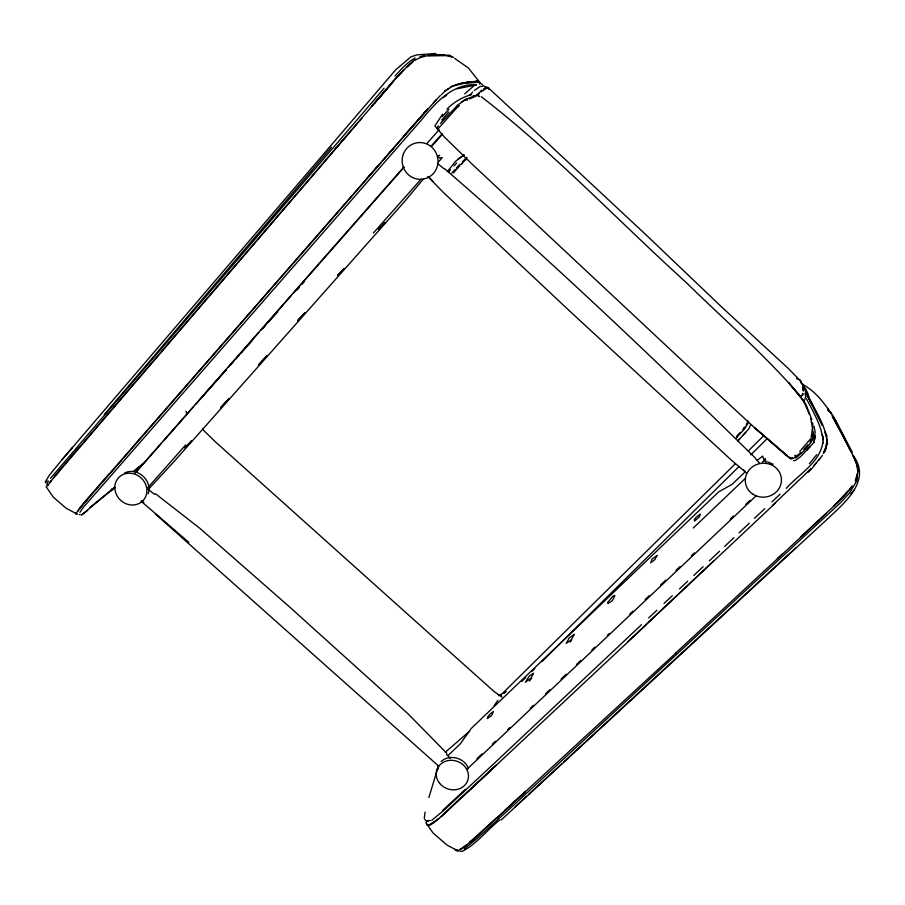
<?xml version="1.0" encoding="UTF-8"?>
<svg xmlns="http://www.w3.org/2000/svg" width="905" height="905" viewBox="0 0 905 905"><rect width="100%" height="100%" fill="white"/><g stroke="black" fill="none" stroke-linecap="round" stroke-linejoin="round"><path stroke-width="1.36" d="M804.602 400.281L805.71 396.741L805.722 391.865L802.995 385.507L799.816 380.202L787.961 368.143L722.473 307.757L646.826 235.605L501.585 100.059L488.315 87.887L483.1 85.715M477.014 95.602L469.627 98.973M857.08 477.829L857.012 480.385L849.648 492.908L840.677 502.547L511.302 807.339L476.403 839.037L464.163 848.981M811.072 437.737L812.554 428.506L810.767 418.619M479.435 83.769L479.469 82.955M825.53 448.665L827.283 439.016M822.826 442.477C819.987 462.613 798.764 474.209 786.287 488.361M823.086 439.773L823.358 437.07L822.079 434.604M827.26 444.853L827.498 442.692M857.533 474.254L858.155 468.722L855.168 460.543M812.95 435.135L812.667 437.33L813.516 431.73M424.264 818.29L425.067 812.09M479.865 83.826L479.899 82.287L476.777 81.031L459.276 83.916M148.149 493.813C152.809 480.589 137.322 466.709 124.72 472.953M438.088 769.103L438.597 766.512M457.704 106.847L438.427 128.408M747.971 420.904L746.206 425.011M856.764 476.415L857.374 474.197M856.469 477.523L857.521 473.734L855.327 480.498M428.891 797.531L438.552 765.607M802.599 395.485L803.086 393.879M750.664 424.581L748.91 428.778L737.801 440.961M76.597 512.547L75.884 514.153L77.253 513.542M748.412 422.601L744.555 428.936L736.285 437.85M826.22 448.167L824.365 452.376M857.216 477.173L855.406 481.324M824.331 452.104L825.688 448.722M826.695 444.943L823.29 453.36L824.297 451.561M46.653 485.057L48.372 481.019M802.848 393.449L800.642 397.51M436.957 127.944L437.104 128.646M501.234 819.941L829.297 517.275C846.22 501.302 871.673 479.74 852.861 455.034M823.663 452.647L824.851 450.294M77.921 510.612L77.31 511.676L88.905 497.648M45.25 481.992L49.142 475.498L62.219 459.48L395.576 69.945L410.78 56.913L416.934 54.877L435.848 53.497M75.816 513.259L76.235 512.558M114.833 487.637L110.602 490.963L111.801 489.039M45.454 482.953L46.924 480.657M54.9 476.019L47.411 486.008L48.056 485.261M447.398 171.565L455.543 161.35L464.118 154.857M810.111 441.889L811.887 439.219M494.085 705.855L497.841 700.323M79.912 512.366L83.283 507.434L419.977 121.655C434.694 104.018 451.188 83.679 476.596 84.606M822.475 455.317L818.539 460.453M570.207 642.018L571.643 640.005M479.039 96.077L477.772 95.353L479.322 96.631M437.319 127.39L438.45 125.874M442.579 114.245L434.875 125.863L444.095 136.734L472.297 164.314L693.943 371.65L754.442 427.601L788.085 457.059M810.495 442.545L813.176 437.432C809.93 446.029 802.577 452.41 795.586 458.054M810.529 438.914L799.76 451.448M459.955 164.291L456.392 168.025M529.47 681.035L531.699 678.105M849.829 488.926L852.171 485.849M851.447 487.693L842.216 498.18M77.773 510.85L79.063 509.187M819.726 458.722L813.618 465.951M809.353 463.745L816.649 454.751M378.075 99.335L394.478 80.104M86.767 499.718L79.289 508.61L84.606 502.332M440.418 123.431L456.776 106.111M53.746 477.772L59.176 471.29M389.026 86.314L393.652 80.805M50.465 478.36L384.105 88.192M104.347 414.535L331.479 147.21M742.824 429.49L744.838 427.115L743.842 428.269M54.832 475.781L79.346 446.968M79.719 447.025L105.636 416.741M55.793 475.34L91.009 434.151M62.219 459.48L72.524 447.466M105.319 416.967L386.514 89.267M90.851 434.276L361.796 118.272M334.907 149.234L345.925 136.485M374.399 103.577L376.231 101.451M84.527 502.094L109.256 473.564M840.1 499.809L851.628 487.229M109.618 473.62L135.739 443.62M85.5 501.664L120.999 460.871M135.433 443.857L418.676 119.268M120.84 460.996L393.788 147.99M433.484 102.785L440.305 95.568M397.329 76.948L400.983 72.773M49.696 482.41L51.302 480.589M366.695 178.647L377.747 166.068M387.883 154.529L436.142 99.889M441.742 120.026L448.812 111.971M134.868 473.258L403.619 167.357M135.942 472.353L161.09 443.733M162.957 441.617L193.693 406.639M195.548 404.512L226.284 369.534M228.151 367.419L258.887 332.429M260.753 330.314L291.489 295.335M293.344 293.209L404.184 167.074M403.687 70.036L395.055 79.097M448.541 172.018L450.452 169.835M801.253 455.939L809.862 446.912M836.163 503.565L848.268 490.895M390.01 85.534L371.423 106.462L393.528 80.658L410.01 63.655L407.25 66.484M421.176 116.315L427.986 108.464M202.811 396.277L226.25 369.84M230.006 365.609L232.811 362.43M235.628 359.262L239.384 355.031M241.25 352.916L252.506 340.223M262.823 328.594L265.64 325.415M268.446 322.248L277.824 311.671M296.58 290.516L299.397 287.349M302.202 284.17L304.08 282.055M426.922 143.51L439.106 129.766M430.848 146.44L442.093 133.77M147.696 487.829L185.751 444.864M373.369 233.038L421.029 179.224M148.443 489.288L173.477 462.184L404.908 201.136L423.246 179.213M438.857 161.588L442.251 157.549L439.717 158.126L437.669 156.248M743.096 435.271L745.663 432.375M807.203 449.921L814.07 442.183L815.1 432.115L814.127 426.289M462.398 161.757L466.935 157.402M423.608 113.442L426.617 110.059M432.138 145.863L442.455 134.291M459.853 165.683L453.484 172.753M803.764 449.412L807.882 444.796M451.889 173.025L455.057 169.495M403.472 136.293L423.812 113.634M442.364 116.451L448.914 109.256M813.765 465.939L816.242 463.19M461.018 164.563L462.715 162.685M850.926 493.768L854.343 490.012M394.965 76.088L402.827 67.558L409.58 61.495L415.078 57.965M470 95.014L472.715 92.05M454.027 165.898L456.697 162.991M736.489 437.771L737.202 437.002M736.523 436.357L740.188 432.488M461.505 163.975L463.021 162.402M844.037 495.691L846.628 493.01M808.007 472.297L813.256 466.901M478.01 94.448L478.858 93.577M445.068 91.145L441.346 94.72M478.179 94.573L479.198 93.543M808.753 471.335L810.982 469.095M735.369 463.711L502.365 693.513M748.446 450.792L763.526 435.882M521.755 681.499L525.771 677.517M531.801 671.555L534.81 668.569M541.846 661.612L738.729 466.788M750.788 454.853L766.852 438.959M810.767 468.926L772.474 505.465M459.412 105.455L457.885 107.095M110.602 490.963L114.403 487.297M738.141 440.373L739.509 439.049M833.55 506.099L835.417 504.3M448.099 755.494L460.351 743.797L471.29 728.401L718.717 491.811L731.953 484.48L745.166 471.867M757.361 460.215L762.689 456.097L764.216 460.396L766.162 462.229M693.275 528.011L744.962 478.756M762.191 462.331L764.216 460.396M413.178 61.246L409.863 64.289M476.426 95.387L479.82 92.14M841.492 498.96L800.948 536.722M466.041 159.54L464.095 161.328M476.946 758.695L482.082 753.842M492.343 744.136L495.42 741.218M507.728 729.577L509.775 727.631M530.296 708.219L533.373 705.312M545.692 693.66L549.799 689.78M561.077 679.101L566.213 674.248M576.474 664.542L580.569 660.661M591.859 649.982L594.936 647.075M607.244 635.423L609.303 633.489M629.823 614.076L632.9 611.158M645.208 599.517L649.315 595.626M660.605 584.958L665.729 580.105M675.99 570.399L680.096 566.507M691.375 555.84L694.452 552.921M730.369 518.95L733.446 516.042M745.754 504.39L749.86 500.51M467.297 768.956L756.308 495.635M641.464 624.722L494.594 763.017L443.936 810.247L431.776 820.303M648.659 617.957L656.872 610.219M664.066 603.443L672.279 595.716M679.474 588.94L687.687 581.202M693.852 575.399L703.095 566.7M709.26 560.896L719.532 551.224M724.667 546.394L733.91 537.683M739.046 532.853L749.317 523.181M754.453 518.339L764.725 508.678M771.908 501.902L780.121 494.164M627.946 641.588L714.056 560.5M645.423 625.321L775.63 502.852M645.627 625.332L441.278 816.751M464.718 93.905L473.801 85.851M467.591 791.784L496.042 765.155M467.478 792.214L495.94 765.573M444.717 812.916L467.342 791.818M800.812 452.432L795.54 457.025M777.372 558.6L782.497 553.849M442.862 810.235L465.487 789.25M675.752 652.98L826.344 513.44M675.945 652.98L470.306 842.465M515.069 806.898L526.472 796.377M528.554 794.466L561.722 763.843M563.792 761.92L598.013 730.346M600.083 728.434L796.015 547.57M504.967 810.224L525.42 791.4M496.698 818.199L525.341 791.83M471.426 840.734L496.54 817.792M471.55 840.734L469.525 842.566L473.96 838.833L463.801 847.385M499.911 819.873C487.014 829.896 476.731 844.048 461.98 851.503L458.575 850.689M503.949 693.23L505.872 691.499M444.604 813.312L436.074 821.005M407.329 66.868L412.793 61.981M503.61 693.162L505.838 691.16M446.923 109.177C453.699 102.174 462.274 97.174 471.652 94.516M794.567 456.063L795.608 455.147M457.149 105.444L466.437 98.984L476.946 95.036M133.895 471.256L142.255 464.084M445.294 752.225L469.706 731.127M474.378 90.387L480.216 86.416L482.456 86.405M410.768 63.293L415.293 59.413M87.649 510.488L81.495 515.013L114.539 487.682M480.465 91.224L481.867 90.059M114.562 487.388L89.64 507.716M133.895 471.188L139.268 466.697M465.294 158.85L466.663 157.696L465.883 158.307M480.94 91.948L486.177 88.452M438.71 818.64L430.509 824.15M800.518 456.708L795.653 460.306L793.549 460.645M466.731 844.784L459.819 849.569L462.862 848.223M438.224 156.226L439.672 155.14M794.556 457.681L790.925 459.073M443.054 97.751L446.697 95.206M457.568 159.416L463.846 155.094M450.995 87.163L444.581 91.281L448.767 88.419M461.482 102.027L464.548 100.014L467.5 99.991L466.437 98.984M441.199 761.478C449.672 753.718 464.638 757.87 468.451 768.549M450.464 87.333L452.048 86.36M430.214 824.365L434.445 821.751M430.599 824.704L434.841 822.102M451.448 86.405L459.073 83.724L468.722 81.812M415.372 60.024C425.961 53.836 440.113 54.119 451.776 56.834L449.265 55.974M483.768 88.848L485.012 88.113M499.741 695.153L501.823 693.931M792.282 457.579L789.884 458.1M484.492 88.464L487.49 87.355M419.931 56.732L424.66 55.465M429.298 825.269L430.316 824.908M438.461 129.551L437.85 129.415M452.772 86.122L468.914 81.993M457.07 88.792L476.415 84.866M464.356 83.396L478.541 82.106L476.279 81.586L468.213 82.4M473.168 95.919L475.204 95.692M424.739 819.353L426.255 820.903L430.395 820.462M486.336 87.695L488.723 87.751M456.901 850.858L458.111 850.757M429.083 55.182L449.57 55.239M428.076 824.647L429.355 824.602M444.898 55.329L428.348 55.612L443.857 55.624M458.145 850.078L455.928 849.637M79.12 514.583L80.307 514.628M500.929 695.312L500.114 695.232L500.985 695.447M449.751 55.42L453.428 57.388M426.255 820.903L428.042 821.469M456.199 850.61L454.582 849.309M426.832 824.953L427.477 825.202M767.564 461.844L773.243 464.265M476.777 81.031L479.605 82.298M457.636 850.723L447.036 845.089L433.099 833.019L426.063 823.075M77.061 514.074L66.054 508.18L53.418 497.264L46.053 486.641M796.377 378.46L798.391 379.557M454.627 58.361L468.394 67.999L478.858 81.167M480.487 83.294L482.456 84.572M481.166 96.654C554.29 152.934 617.968 220.752 686.307 282.609C724.973 320.619 766.422 356.095 801.479 397.567M803.47 384.885C815.02 391.175 823.177 401.854 830.53 412.465M502.004 697.11L494.164 691.578L441.402 644.428L215.243 441.708L202.437 429.196M438.427 765.89L155.57 514.153M148.115 489.311L154.54 494.3M155.389 493.689L199.96 528.396L290.188 607.504L407.759 713.559L446.765 753.22M746.659 473.1L731.93 460.645L572.152 313.368L443.326 192.426L427.816 176.464M743.254 469.831L745.358 471.516M444.479 168.602C551.598 261.172 654.451 359.014 755.471 458.156M437.477 163.477L444.038 168.726M188.806 542.299L141.123 501.257M811.808 422.511L812.814 423.483L812.486 430.746M141.938 500.657L143.838 502.592M446.55 754.363L450.373 758.266M827.77 409.818L831.401 413.642L836.559 421.979L852.42 452.557M827.928 409.897L831.401 413.642L836.367 421.809M429.196 177.369L433.02 181.498M755.732 458.926L759.533 463.055M803.165 385.835L805.563 388.641L808.199 394.275M802.226 399.478L806.253 405.169L811.774 419.581M827.577 408.46L831.401 413.642M806.593 393.336L818.346 415.474L822.543 424.683L808.165 396.854L822.159 425.418M790.529 458.767L789.85 457.534M789.488 457.794L788.809 456.561M800.552 381.605L801.785 383.63L800.224 380.077L801.581 383.471M833.188 417.827L850.576 450.667M806.989 393.29L808.878 396.514M832.272 416.572L841.333 432.33L855.168 459.978M807.905 396.695L813.176 406.288L808.165 396.854M804.172 402.159L809.443 414.49M806.513 398.743C813.663 412.816 822.441 426.787 823.199 442.918M185.864 411.209L186.792 413.11M848.698 446.357L849.885 448.846M852.94 455.668L857.68 465.645M498.768 695.775L498.27 694.542M802.622 383.607L803.81 387.883M822.736 424.864L827.08 436.787M824.828 432.183L826.469 437.341L827 442.839M426.278 822.294L426.583 823.38M765.155 458.394L765.8 461.369M805.077 393.358L805.71 396.741M856.922 465.815L857.872 471.064M803.267 390.756L802.882 385.1L803.391 390.847M857.601 468.835L857.725 471.55M488.44 88.305L488.474 89.38M657.041 555.478L654.847 559.652L650.695 562.853L651.996 559.154L657.041 555.478M608.081 602.029L607.945 603.601L612.425 600.569L614.88 595.49L612.809 596.271L608.081 602.029M574.268 634.382L571.327 639.778L566.191 643.387L569.279 637.867L574.268 634.382M814.104 441.957L815.032 436.052L814.104 441.957M533.373 673.365L531.133 677.981L525.375 682.28L529.357 676.001L533.373 673.365M487.625 717.269L487.32 718.525L491.732 715.369L493.406 711.488L489.639 714.384L487.625 717.269M700.085 514.334L699.327 516.902L694.474 521.099L694.373 519.527L696.25 517.083L700.085 514.334M191.521 440.848L185.073 447.839L191.521 440.848M338.108 274.882L337.542 275.731L344.285 268.434L338.108 274.882M228.818 398.766L220.56 407.782L228.818 398.766M384.58 222.969L378.471 229.542L384.58 222.969M298.582 319.442L297.609 320.811L305.008 312.802L298.582 319.442M266.975 355.688L258.626 364.806L266.975 355.688M786.999 455.532L754.442 427.601L786.999 455.532M792.192 386.854L788.832 382.838L804.647 402.159L792.192 386.854M403.426 153.839A18.439 17.908 75 0 0 422.624 179.19A18.439 17.908 75 0 0 434.185 149.789A18.439 17.908 75 0 0 403.426 153.839M752.915 494.198A18.1 16.969 -6.3 0 0 781.366 481.539A18.1 16.969 -6.3 0 0 755.811 464.876A18.1 16.969 -6.3 0 0 752.915 494.198M114.833 487.852A16.743 15.159 42.9 0 0 139.144 503.474A16.743 15.159 42.9 0 0 138.601 475.996A16.743 15.159 42.9 0 0 114.833 487.852M439.581 783.266A16.313 14.571 19.4 0 0 467.263 781.615A16.313 14.571 19.4 0 0 450.158 760.324A16.313 14.571 19.4 0 0 439.581 783.266"/></g></svg>
